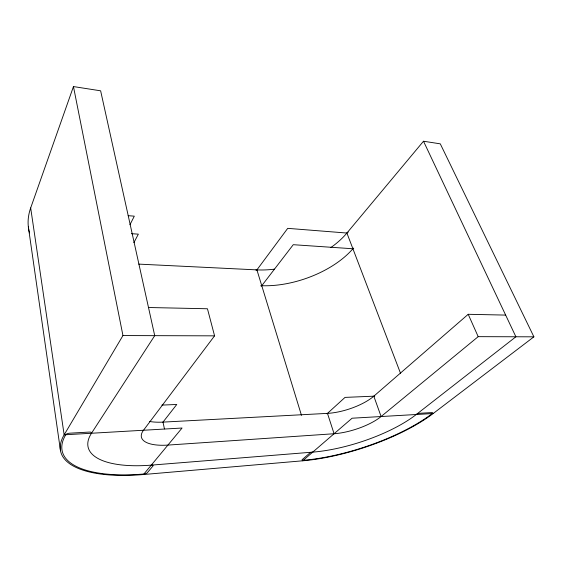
<?xml version="1.0" encoding="UTF-8"?>
<svg xmlns="http://www.w3.org/2000/svg" width="562" height="562" viewBox="0 0 562 562"><rect width="100%" height="100%" fill="white"/><g stroke="black" fill="none" stroke-linecap="round" stroke-linejoin="round"><path stroke-width="0.84" d="M28.901 230.301A104.377 63.07 -11.2 0 1 30.678 207.94L73.46 86.569L100.633 90.812L154.719 335.662L91.487 433.253A3.253 1.229 -11.1 0 0 89.281 432.073L69.73 433.19A3.309 1.257 -10.6 0 0 65.74 434.735A119.924 44.7 -13.7 0 0 143.928 473.991A2.747 0.906 -13 0 0 147.342 472.726L152.941 466.017A2.789 0.934 -13.1 0 0 151.276 465.132A94.578 35.146 -13.7 0 1 91.487 433.253M129.948 224.765L134.304 216.166L128.185 215.682M133.897 242.629L138.357 234.15L131.403 233.673M73.46 86.569L122.952 335.563L64.152 434.826A121.469 45.29 -13.7 0 0 143.493 474.518L302.672 460.805A107.152 35.75 -18 0 0 433.169 413.527L533.9 336.828L440.292 143.844L423.502 141.224L346.902 233.047A72.962 40.035 -19.2 0 1 330.863 247.554M256.651 270.245L287.716 228.348L346.923 233.047M148.501 307.512L207.455 308.763L214.572 335.844L143.5 430.246A41.44 15.343 -13.7 0 0 167.912 445.09L334.074 433.738A36.614 12.146 -17.9 0 0 381.106 416.533L478.192 336.659L533.9 336.828M261.499 286.051L293.259 244.695L353.077 248.769M162.776 422.392L176.763 404.471L161.856 405.104M143.493 474.518L182.067 428.026L64.152 434.826L30.678 207.94M327.007 413.801L345.033 397.397L374.742 396.147M149.555 421.472A40.794 16.15 -13.5 0 0 162.994 422.111L327.477 413.372A36.116 12.835 -18.1 0 0 373.814 396.189L468.209 314.298L505.659 315.092M302.672 460.805L352.093 418.212L433.169 413.527M416.28 414.503A2.55 0.794 -19.2 0 1 419.673 413.274L431.757 412.585A2.529 0.773 -19.4 0 1 432.22 413.583A105.796 35.294 -18 0 1 303.234 460.313A2.431 0.745 -16.6 0 1 302.321 459.512L309.493 453.309A2.466 0.766 -16.8 0 1 312.732 452.129A83.492 27.784 -18 0 0 416.28 414.503L515.902 336.779L423.502 141.224M151.276 465.132L312.732 452.129M122.952 335.563L214.572 335.844M138.73 264.112L256.918 269.886A72.962 40.035 -19.2 0 0 274.446 269.156M468.209 314.298L478.192 336.659M400.65 373.639L346.902 233.047A2.241 1.159 -21.4 0 1 348.229 232.134M373.814 396.189L381.106 416.533M327.477 413.372L334.074 433.738M301.471 415.346L256.918 269.886A2.178 1.124 -17 0 0 255.843 270.006M162.994 422.111L164.448 428.925M28.36 226.957L60.506 450.745M29.54 232.921A104.377 63.07 -11.2 0 1 29.041 230.961M260.677 285.833A2.199 1.096 -17 0 1 261.766 285.707A73.868 39.157 -19 0 0 352.908 248.755A2.269 1.131 -21.2 0 1 353.723 248.102"/></g></svg>
